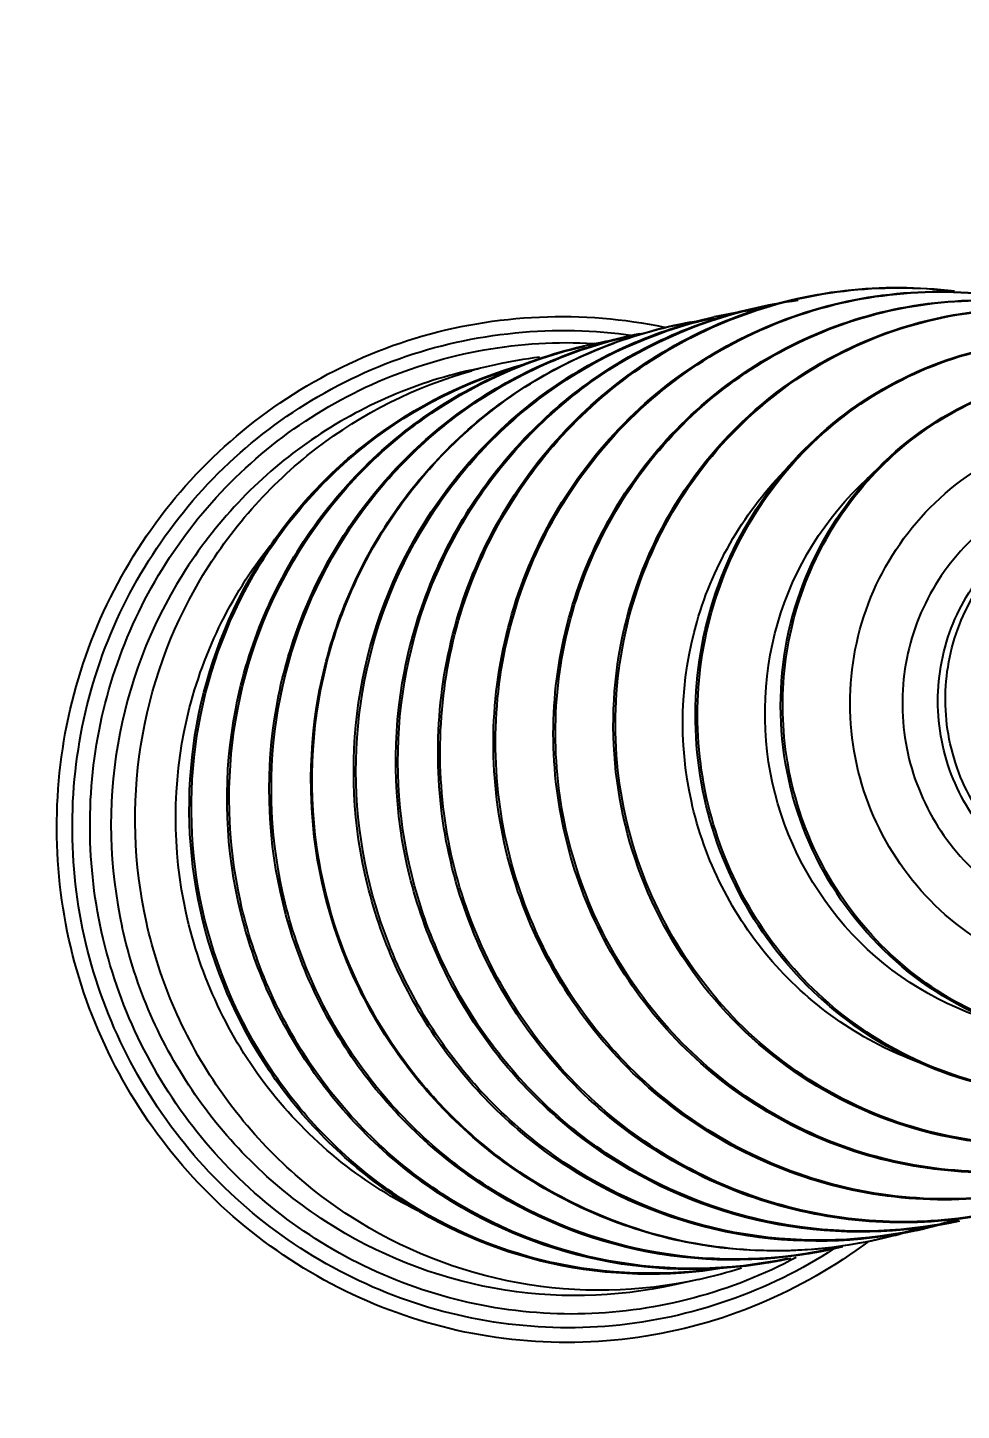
# Model space of a CAD drawing. Extents: x 4438 to 384502, y -178203 to -21188.
# Drawn here: x 378193.7 to 378258.7, y -176937.9 to -176841.7 of the extents above; entities that cross this region are included whole.
import ezdxf

# ---------------------------------------------------------------- set-up
doc = ezdxf.new("R2010")
doc.units = 0
doc.header["$LTSCALE"] = 8
doc.header["$MEASUREMENT"] = 0
doc.layers.get('0').update_dxf_attribs({"linetype": 'CONTINUOUS'})
doc.layers.get('DEFPOINTS').update_dxf_attribs({"linetype": 'CONTINUOUS'})
doc.layers.add('PL', color=5, linetype='CONTINUOUS')
doc.styles.add('DFT', font='simplex', dxfattribs={"width": 0.67, "bigfont": 'dft'})
doc.dimstyles.new('INTE$0', dxfattribs={"dimscale": 5, "dimtxt": 4, "dimasz": 3, "dimexe": 3, "dimexo": 0, "dimgap": 1, "dimtad": 1, "dimdec": 3, "dimdsep": 46, "dimtxsty": 'DFT', "dimcen": 0, "dimclrd": 3, "dimclre": 3, "dimclrt": 6, "dimadec": 0, "dimazin": 0, "dimtfac": 1, "dimtdec": 3, "dimtix": 1, "dimtmove": 1, "dimatfit": 0, "dimfxl": 1, "dimtolj": 1, "dimtzin": 0, "dimarcsym": 0})

# ---------------------------------------------------------------- blocks, each defined once
blk = doc.blocks.new('*D7')
at = {"color": 3, "lineweight": -2, "transparency": 16777216}
for p, q in [((377969.293, -176934.031), (377969.293, -177259.173)), ((378352.161, -176936.172), (378352.161, -177259.173)), ((377999.293, -177244.173), (378322.161, -177244.173))]:
    blk.add_line(p, q, dxfattribs=at)
at = {"color": 3, "transparency": 16777216}
for points in [[(377999.293, -177239.173), (377999.293, -177249.173), (377969.293, -177244.173)], [(378322.161, -177239.173), (378322.161, -177249.173), (378352.161, -177244.173)]]:
    blk.add_solid(points, dxfattribs=at)
at = {"layer": 'DEFPOINTS', "color": 0, "transparency": 16777216}
for p in [(377969.293, -176934.031), (378352.161, -176936.172), (378352.161, -177244.173)]:
    blk.add_point(p, dxfattribs=at)
at = {"color": 6, "transparency": 16777216, "insert": (378160.727, -177209.173), "char_height": 45, "attachment_point": 5, "style": 'DFT'}
blk.add_mtext('\\A1;680', dxfattribs=at)

msp = doc.modelspace()

# ---------------------------------------------------------------- linework, layer by layer
at = {"layer": 'PL', "color": 7, "ltscale": 0.5}
for p, q in [((378226.282, -176865.15), (378224.601, -176865.522)), ((378240.388, -176928.78), (378238.707, -176929.153))]:
    msp.add_line(p, q, dxfattribs=at)
for centre, radius, start, end in [((378160.864, -176928.463), 162.592, 283.81178, 63.75286), ((378160.77, -176928.377), 153.659, 270, 65.70221), ((378160.861, -176928.528), 145.332, 32.63286, 69.56606), ((378248.338, -176892.757), 31.681, 97.09273, 102.48419), ((378233.136, -176896.068), 31.669, 102.49994, 105.61311), ((378233.155, -176896.165), 31.768, 96.90633, 102.49462), ((378160.861, -176928.528), 145.332, 283.72929, 4.32637), ((378248.803, -176894.479), 31.574, 281.93302, 287.39809), ((378248.71, -176894.438), 31.681, 282.52768, 287.91897), ((378245.762, -176895.044), 31.763, 284.98301, 287.26996), ((378233.51, -176897.766), 31.768, 282.50539, 288.10078)]:
    msp.add_arc(centre, radius, start, end, dxfattribs=at)
for points, knots in [([(378223.049, -176899.245), (378221.939, -176894.24), (378222.1, -176883.561), (378229.587, -176869.562), (378242.629, -176860.59), (378253.175, -176859.385), (378258.201, -176860.022)], [0, 0, 0, 0, 0.251682, 0.502175, 0.751287, 1, 1, 1, 1]), ([(378223.198, -176899.212), (378222.092, -176894.222), (378222.244, -176883.583), (378229.671, -176869.626), (378242.623, -176860.657), (378253.111, -176859.417), (378258.113, -176860.03)], [0, 0, 0, 0, 0.251968, 0.502551, 0.751515, 1, 1, 1, 1]), ([(378226.887, -176898.394), (378226.307, -176895.779), (378225.805, -176890.381), (378227.093, -176882.381), (378230.335, -176874.97), (378235.328, -176868.635), (378241.75, -176863.788), (378249.188, -176860.748), (378257.149, -176859.713), (378262.469, -176860.407), (378265.031, -176861.083)], [0, 0, 0, 0, 0.125926, 0.251647, 0.377035, 0.502024, 0.626659, 0.751072, 0.875453, 1, 1, 1, 1]), ([(378227.037, -176898.361), (378226.458, -176895.751), (378225.956, -176890.364), (378227.235, -176882.381), (378230.46, -176874.987), (378235.428, -176868.666), (378241.819, -176863.826), (378249.222, -176860.785), (378257.149, -176859.739), (378262.449, -176860.42), (378265.003, -176861.089)], [0, 0, 0, 0, 0.126092, 0.251944, 0.377405, 0.502395, 0.626965, 0.751271, 0.875538, 1, 1, 1, 1]), ([(378196.605, -176905.108), (378195.336, -176899.383), (378195.658, -176887.127), (378204.752, -176871.36), (378220.207, -176861.853), (378232.369, -176861.344), (378238.032, -176862.539)], [0, 0, 0, 0, 0.251865, 0.502398, 0.75139, 1, 1, 1, 1]), ([(378220.115, -176899.896), (378219.147, -176895.528), (378219.011, -176886.302), (378224.343, -176873.641), (378234.286, -176864.226), (378242.945, -176861.216), (378247.33, -176860.666)], [0, 0, 0, 0, 0.25154, 0.502137, 0.751456, 1, 1, 1, 1]), ([(378220.265, -176899.863), (378219.354, -176895.757), (378219.121, -176887.12), (378223.666, -176875.082), (378232.4, -176865.702), (378240.213, -176862.178), (378244.255, -176861.248)], [0, 0, 0, 0, 0.251707, 0.502423, 0.751721, 1, 1, 1, 1]), ([(378231.027, -176897.477), (378230.474, -176894.985), (378229.991, -176889.846), (378231.193, -176882.224), (378234.244, -176875.15), (378238.954, -176869.082), (378245.026, -176864.408), (378252.075, -176861.429), (378259.641, -176860.337), (378264.718, -176860.917), (378267.168, -176861.519)], [0, 0, 0, 0, 0.125918, 0.251632, 0.377024, 0.502022, 0.626668, 0.751088, 0.875467, 1, 1, 1, 1]), ([(378231.176, -176897.444), (378230.625, -176894.958), (378230.142, -176889.833), (378231.334, -176882.231), (378234.364, -176875.176), (378239.046, -176869.123), (378245.081, -176864.455), (378252.09, -176861.473), (378259.618, -176860.366), (378264.672, -176860.927), (378267.113, -176861.519)], [0, 0, 0, 0, 0.12609, 0.251941, 0.377409, 0.50241, 0.626991, 0.751302, 0.875561, 1, 1, 1, 1]), ([(378235.166, -176896.559), (378234.447, -176893.315), (378234.114, -176886.537), (378237.03, -176876.843), (378243.022, -176868.712), (378251.399, -176863.121), (378261.172, -176860.739), (378271.181, -176861.853), (378280.231, -176866.309), (378284.931, -176871.172), (378286.798, -176873.907)], [0, 0, 0, 0, 0.125834, 0.25133, 0.376313, 0.500834, 0.625157, 0.749637, 0.874558, 1, 1, 1, 1]), ([(378235.316, -176896.526), (378234.7, -176893.751), (378234.276, -176887.996), (378236.137, -176879.583), (378240.332, -176872.082), (378246.507, -176866.15), (378254.131, -176862.3), (378262.548, -176860.87), (378271.017, -176861.98), (378276.219, -176864.353), (378278.583, -176865.883)], [0, 0, 0, 0, 0.126096, 0.251883, 0.377177, 0.501939, 0.626317, 0.750589, 0.875069, 1, 1, 1, 1]), ([(378197.662, -176904.873), (378196.466, -176899.478), (378196.686, -176887.953), (378204.899, -176872.934), (378219.072, -176863.437), (378230.458, -176862.328), (378235.855, -176863.117)], [0, 0, 0, 0, 0.251841, 0.50242, 0.751475, 1, 1, 1, 1]), ([(378214.218, -176901.203), (378213.277, -176896.959), (378213.092, -176888.01), (378218.04, -176875.632), (378227.402, -176866.204), (378235.664, -176862.919), (378239.895, -176862.173)], [0, 0, 0, 0, 0.251501, 0.502106, 0.751464, 1, 1, 1, 1]), ([(378214.301, -176901.185), (378213.33, -176896.803), (378213.196, -176887.549), (378218.554, -176874.86), (378228.534, -176865.446), (378237.216, -176862.459), (378241.609, -176861.925)], [0, 0, 0, 0, 0.251808, 0.502509, 0.751708, 1, 1, 1, 1]), ([(378217.187, -176900.545), (378216.272, -176896.416), (378216.047, -176887.725), (378220.662, -176875.623), (378229.51, -176866.223), (378237.409, -176862.729), (378241.49, -176861.826)], [0, 0, 0, 0, 0.251464, 0.502073, 0.751466, 1, 1, 1, 1]), ([(378217.348, -176900.509), (378216.44, -176896.411), (378216.205, -176887.79), (378220.731, -176875.77), (378229.435, -176866.396), (378237.227, -176862.862), (378241.26, -176861.926)], [0, 0, 0, 0, 0.251705, 0.502421, 0.751721, 1, 1, 1, 1]), ([(378208.379, -176902.497), (378207.411, -176898.13), (378207.275, -176888.903), (378212.607, -176876.242), (378222.551, -176866.828), (378231.209, -176863.817), (378235.595, -176863.268)], [0, 0, 0, 0, 0.25154, 0.502137, 0.751456, 1, 1, 1, 1]), ([(378211.313, -176901.847), (378210.385, -176897.659), (378210.181, -176888.835), (378214.968, -176876.591), (378224.083, -176867.178), (378232.171, -176863.793), (378236.33, -176862.972)], [0, 0, 0, 0, 0.251484, 0.502091, 0.751466, 1, 1, 1, 1]), ([(378211.463, -176901.814), (378210.542, -176897.659), (378210.326, -176888.913), (378215.013, -176876.757), (378223.968, -176867.366), (378231.939, -176863.931), (378236.046, -176863.069)], [0, 0, 0, 0, 0.251727, 0.502442, 0.751722, 1, 1, 1, 1]), ([(378240.813, -176895.307), (378240.194, -176892.515), (378239.861, -176886.692), (378242.167, -176878.3), (378247.032, -176871.106), (378253.948, -176865.895), (378262.173, -176863.232), (378270.823, -176863.408), (378278.955, -176866.391), (378283.464, -176870.046), (378285.357, -176872.173)], [0, 0, 0, 0, 0.125851, 0.251396, 0.376468, 0.501089, 0.625466, 0.749913, 0.874712, 1, 1, 1, 1]), ([(378198.875, -176904.604), (378197.762, -176899.583), (378197.834, -176888.903), (378204.961, -176874.717), (378217.599, -176865.205), (378228.037, -176863.373), (378233.1, -176863.669)], [0, 0, 0, 0, 0.251936, 0.502562, 0.751587, 1, 1, 1, 1]), ([(378208.529, -176902.464), (378207.619, -176898.359), (378207.386, -176889.722), (378211.93, -176877.684), (378220.664, -176868.304), (378228.477, -176864.779), (378232.519, -176863.85)], [0, 0, 0, 0, 0.251707, 0.502423, 0.751721, 1, 1, 1, 1]), ([(378240.962, -176895.274), (378240.407, -176892.769), (378240.023, -176887.572), (378241.703, -176879.975), (378245.491, -176873.202), (378251.067, -176867.846), (378257.952, -176864.37), (378265.551, -176863.078), (378273.199, -176864.08), (378277.896, -176866.223), (378280.03, -176867.604)], [0, 0, 0, 0, 0.126096, 0.251883, 0.377177, 0.501939, 0.626317, 0.750589, 0.875069, 1, 1, 1, 1]), ([(378205.747, -176903.081), (378204.869, -176899.122), (378204.603, -176890.804), (378208.801, -176879.135), (378216.982, -176869.869), (378224.384, -176866.185), (378228.248, -176865.118)], [0, 0, 0, 0, 0.251415, 0.502023, 0.751458, 1, 1, 1, 1]), ([(378205.896, -176903.048), (378205.025, -176899.116), (378204.75, -176890.86), (378208.872, -176879.264), (378216.929, -176870.025), (378224.235, -176866.312), (378228.056, -176865.219)], [0, 0, 0, 0, 0.25165, 0.502366, 0.751712, 1, 1, 1, 1]), ([(378224.601, -176865.522), (378220.522, -176866.427), (378212.625, -176869.924), (378203.779, -176879.332), (378199.165, -176891.448), (378199.392, -176900.151), (378200.309, -176904.287)], [0, 0, 0, 0, 0.248278, 0.497568, 0.74828, 1, 1, 1, 1]), ([(378201.99, -176903.914), (378201.104, -176899.918), (378200.831, -176891.525), (378205.049, -176879.747), (378213.275, -176870.387), (378220.723, -176866.654), (378224.613, -176865.568)], [0, 0, 0, 0, 0.251657, 0.502373, 0.751714, 1, 1, 1, 1]), ([(378246.669, -176894.009), (378246.009, -176891.033), (378245.848, -176884.768), (378249.172, -176876.045), (378255.563, -176869.265), (378264.06, -176865.495), (378273.355, -176865.32), (378282.012, -176868.765), (378288.712, -176875.266), (378291.214, -176881.012), (378291.873, -176883.987)], [0, 0, 0, 0, 0.125688, 0.250971, 0.375687, 0.5, 0.624313, 0.749029, 0.874312, 1, 1, 1, 1]), ([(378246.818, -176893.976), (378246.333, -176891.789), (378245.985, -176887.257), (378247.386, -176880.616), (378250.594, -176874.653), (378255.35, -176869.869), (378261.263, -176866.658), (378267.846, -176865.291), (378274.546, -176865.877), (378278.729, -176867.54), (378280.651, -176868.646)], [0, 0, 0, 0, 0.126103, 0.251905, 0.377233, 0.502037, 0.626446, 0.750716, 0.875152, 1, 1, 1, 1]), ([(378251.402, -176892.96), (378250.857, -176890.503), (378250.723, -176885.333), (378253.461, -176878.136), (378258.725, -176872.545), (378265.723, -176869.439), (378273.377, -176869.297), (378280.511, -176872.14), (378286.034, -176877.505), (378288.097, -176882.247), (378288.642, -176884.704)], [0, 0, 0, 0, 0.12586, 0.251216, 0.375861, 0.5, 0.624139, 0.748784, 0.87414, 1, 1, 1, 1]), ([(378239.899, -176895.51), (378238.997, -176891.44), (378239.231, -176882.732), (378243.678, -176875.23), (378246.614, -176872.306)], [0, 0, 0, 0, 0.501517, 1, 1, 1, 1]), ([(378245.546, -176894.258), (378244.689, -176890.394), (378245.054, -176882.08), (378249.692, -176875.153), (378252.672, -176872.59)], [0, 0, 0, 0, 0.501686, 1, 1, 1, 1]), ([(378285.636, -176887.667), (378283.976, -176881.452), (378281.905, -176878.017), (378277.168, -176874.376), (378271.442, -176872.73), (378265.528, -176873.325), (378260.257, -176876.077), (378256.366, -176880.6), (378254.387, -176886.246), (378254.526, -176890.26), (378254.95, -176892.173)], [0, 0, 0, 0, 0.125793, 0.250987, 0.375513, 0.499648, 0.623881, 0.748647, 0.874088, 1, 1, 1, 1]), ([(378257.385, -176891.633), (378257.185, -176890.734), (378256.96, -176888.892), (378257.16, -176886.123), (378257.89, -176883.449), (378259.121, -176880.973), (378260.807, -176878.79), (378262.884, -176876.986), (378265.27, -176875.629), (378267.009, -176875.057), (378267.896, -176874.86)], [0, 0, 0, 0, 0.125913, 0.251684, 0.377201, 0.502384, 0.627204, 0.751688, 0.875914, 1, 1, 1, 1]), ([(378257.909, -176891.517), (378257.714, -176890.64), (378257.49, -176888.844), (378257.666, -176886.142), (378258.347, -176883.525), (378259.507, -176881.09), (378261.105, -176878.926), (378263.083, -176877.112), (378265.368, -176875.715), (378267.043, -176875.095), (378267.9, -176874.87)], [0, 0, 0, 0, 0.125891, 0.251644, 0.377157, 0.502347, 0.627183, 0.751685, 0.875922, 1, 1, 1, 1]), ([(378204.76, -176903.3), (378203.787, -176898.913), (378203.786, -176889.615), (378207.824, -176881.23), (378210.608, -176877.732)], [0, 0, 0, 0, 0.501248, 1, 1, 1, 1]), ([(378291.873, -176883.987), (378292.533, -176886.963), (378292.694, -176893.228), (378289.37, -176901.951), (378282.979, -176908.732), (378274.481, -176912.501), (378265.187, -176912.676), (378256.53, -176909.232), (378249.83, -176902.731), (378247.328, -176896.985), (378246.669, -176894.009)], [0, 0, 0, 0, 0.125688, 0.250971, 0.375687, 0.5, 0.624313, 0.749029, 0.874312, 1, 1, 1, 1]), ([(378288.642, -176884.704), (378289.186, -176887.16), (378289.32, -176892.33), (378286.582, -176899.527), (378281.318, -176905.118), (378274.321, -176908.224), (378266.666, -176908.366), (378259.533, -176905.524), (378254.01, -176900.158), (378251.947, -176895.416), (378251.402, -176892.96)], [0, 0, 0, 0, 0.12586, 0.251216, 0.375861, 0.5, 0.624139, 0.748784, 0.87414, 1, 1, 1, 1]), ([(378254.95, -176892.173), (378255.374, -176894.086), (378256.945, -176897.783), (378261.125, -176902.064), (378266.563, -176904.518), (378272.505, -176904.784), (378278.116, -176902.824), (378282.61, -176898.91), (378285.363, -176893.607), (378285.788, -176889.619), (378285.636, -176887.667)], [0, 0, 0, 0, 0.125912, 0.251353, 0.376118, 0.500351, 0.624486, 0.749012, 0.874207, 1, 1, 1, 1]), ([(378273.999, -176902.393), (378273.113, -176902.589), (378271.295, -176902.806), (378268.559, -176902.584), (378265.914, -176901.826), (378263.464, -176900.561), (378261.302, -176898.837), (378259.51, -176896.722), (378258.158, -176894.297), (378257.584, -176892.533), (378257.385, -176891.633)], [0, 0, 0, 0, 0.124086, 0.248312, 0.372796, 0.497616, 0.622799, 0.748316, 0.874087, 1, 1, 1, 1]), ([(378274.523, -176902.277), (378273.637, -176902.473), (378271.819, -176902.69), (378269.083, -176902.468), (378266.438, -176901.71), (378263.988, -176900.445), (378261.825, -176898.721), (378260.034, -176896.606), (378258.682, -176894.181), (378258.108, -176892.417), (378257.909, -176891.517)], [0, 0, 0, 0, 0.124086, 0.248312, 0.372796, 0.497616, 0.622799, 0.748317, 0.874086, 1, 1, 1, 1]), ([(378290.547, -176898.388), (378289.596, -176900.618), (378286.98, -176904.799), (378281.328, -176909.517), (378274.494, -176912.228), (378267.156, -176912.656), (378260.036, -176910.763), (378253.833, -176906.738), (378249.154, -176900.988), (378247.347, -176896.359), (378246.818, -176893.976)], [0, 0, 0, 0, 0.12518, 0.249812, 0.374103, 0.498395, 0.623028, 0.748208, 0.87393, 1, 1, 1, 1]), ([(378261.164, -176910.884), (378257.38, -176909.822), (378250.247, -176905.504), (378246.403, -176898.122), (378245.546, -176894.258)], [0, 0, 0, 0, 0.498314, 1, 1, 1, 1]), ([(378291.533, -176895.267), (378290.997, -176898.535), (378288.793, -176904.929), (378282.475, -176912.793), (378273.874, -176918.032), (378264.01, -176920.003), (378254.055, -176918.477), (378245.188, -176913.64), (378238.448, -176906.087), (378235.885, -176899.802), (378235.166, -176896.559)], [0, 0, 0, 0, 0.125442, 0.250362, 0.374842, 0.499165, 0.623687, 0.748669, 0.874166, 1, 1, 1, 1]), ([(378255.794, -176913.702), (378251.897, -176912.293), (378244.694, -176907.374), (378240.802, -176899.58), (378239.899, -176895.51)], [0, 0, 0, 0, 0.498483, 1, 1, 1, 1]), ([(378290.959, -176897.453), (378290.142, -176900.18), (378287.6, -176905.398), (378281.489, -176911.537), (378273.725, -176915.351), (378265.145, -176916.412), (378256.676, -176914.611), (378249.227, -176910.147), (378243.591, -176903.517), (378241.432, -176898.1), (378240.813, -176895.307)], [0, 0, 0, 0, 0.125287, 0.250086, 0.374533, 0.498911, 0.623531, 0.748604, 0.874149, 1, 1, 1, 1]), ([(378288.065, -176903.837), (378286.715, -176905.992), (378283.364, -176909.92), (378276.856, -176914.06), (378269.423, -176916.103), (378261.714, -176915.862), (378254.396, -176913.364), (378248.1, -176908.827), (378243.367, -176902.652), (378241.517, -176897.779), (378240.962, -176895.274)], [0, 0, 0, 0, 0.124931, 0.249411, 0.373683, 0.498061, 0.622823, 0.748117, 0.873904, 1, 1, 1, 1]), ([(378287.481, -176906.009), (378285.986, -176908.395), (378282.274, -176912.745), (378275.067, -176917.331), (378266.835, -176919.593), (378258.298, -176919.327), (378250.193, -176916.56), (378243.221, -176911.535), (378237.979, -176904.696), (378235.931, -176899.3), (378235.316, -176896.526)], [0, 0, 0, 0, 0.124931, 0.249411, 0.373683, 0.498061, 0.622823, 0.748117, 0.873904, 1, 1, 1, 1]), ([(378278.983, -176914.787), (378277.017, -176916.369), (378272.661, -176919.041), (378265.342, -176921.251), (378257.694, -176921.531), (378250.214, -176919.862), (378243.38, -176916.353), (378237.625, -176911.231), (378233.313, -176904.831), (378231.579, -176899.968), (378231.027, -176897.477)], [0, 0, 0, 0, 0.124533, 0.248912, 0.373332, 0.497978, 0.622976, 0.748368, 0.874082, 1, 1, 1, 1]), ([(378278.931, -176914.812), (378276.969, -176916.38), (378272.626, -176919.026), (378265.335, -176921.205), (378257.722, -176921.465), (378250.279, -176919.786), (378243.477, -176916.278), (378237.749, -176911.165), (378233.455, -176904.779), (378231.727, -176899.929), (378231.176, -176897.444)], [0, 0, 0, 0, 0.124439, 0.248698, 0.373009, 0.49759, 0.622591, 0.748059, 0.87391, 1, 1, 1, 1]), ([(378277.232, -176916.085), (378275.196, -176917.781), (378270.667, -176920.66), (378263.014, -176923.088), (378254.987, -176923.477), (378247.117, -176921.799), (378239.914, -176918.169), (378233.842, -176912.822), (378229.294, -176906.115), (378227.467, -176901.01), (378226.887, -176898.394)], [0, 0, 0, 0, 0.124548, 0.248928, 0.373341, 0.497976, 0.622965, 0.748353, 0.874074, 1, 1, 1, 1]), ([(378277.201, -176916.094), (378275.169, -176917.779), (378270.653, -176920.637), (378263.026, -176923.04), (378255.032, -176923.413), (378247.194, -176921.728), (378240.019, -176918.099), (378233.97, -176912.761), (378229.437, -176906.066), (378227.615, -176900.972), (378227.037, -176898.361)], [0, 0, 0, 0, 0.124462, 0.248729, 0.373035, 0.497605, 0.622595, 0.748056, 0.873908, 1, 1, 1, 1]), ([(378258.55, -176924.713), (378254.467, -176925.624), (378245.823, -176925.806), (378233.816, -176921.03), (378224.505, -176912.008), (378221.031, -176904.028), (378220.115, -176899.896)], [0, 0, 0, 0, 0.248534, 0.497926, 0.748535, 1, 1, 1, 1]), ([(378258.333, -176924.719), (378254.276, -176925.586), (378245.704, -176925.695), (378233.822, -176920.886), (378224.614, -176911.896), (378221.175, -176903.968), (378220.265, -176899.863)], [0, 0, 0, 0, 0.248279, 0.497577, 0.748292, 1, 1, 1, 1]), ([(378271.489, -176919.934), (378267.204, -176922.637), (378257.136, -176926.004), (378241.522, -176923.386), (378228.818, -176913.863), (378224.159, -176904.251), (378223.049, -176899.245)], [0, 0, 0, 0, 0.248713, 0.497825, 0.748318, 1, 1, 1, 1]), ([(378271.405, -176919.966), (378267.13, -176922.636), (378257.101, -176925.946), (378241.57, -176923.292), (378228.939, -176913.781), (378224.305, -176904.202), (378223.198, -176899.212)], [0, 0, 0, 0, 0.248485, 0.497449, 0.748032, 1, 1, 1, 1]), ([(378255.582, -176925.364), (378251.502, -176926.271), (378242.866, -176926.444), (378230.872, -176921.665), (378221.573, -176912.647), (378218.103, -176904.674), (378217.187, -176900.545)], [0, 0, 0, 0, 0.248534, 0.497927, 0.748536, 1, 1, 1, 1]), ([(378255.332, -176925.371), (378251.281, -176926.227), (378242.724, -176926.319), (378230.871, -176921.502), (378221.688, -176912.521), (378218.257, -176904.608), (378217.348, -176900.509)], [0, 0, 0, 0, 0.248279, 0.497579, 0.748295, 1, 1, 1, 1]), ([(378250.119, -176926.539), (378246.032, -176927.494), (378237.356, -176927.75), (378225.27, -176923.023), (378215.885, -176913.987), (378212.384, -176905.968), (378211.463, -176901.814)], [0, 0, 0, 0, 0.248278, 0.497558, 0.748273, 1, 1, 1, 1]), ([(378253.974, -176925.728), (378249.825, -176926.838), (378240.95, -176927.35), (378228.484, -176922.76), (378218.772, -176913.634), (378215.159, -176905.446), (378214.218, -176901.203)], [0, 0, 0, 0, 0.248536, 0.497895, 0.748499, 1, 1, 1, 1]), ([(378226.82, -176920.498), (378223.69, -176918.185), (378218.217, -176912.368), (378215.146, -176904.997), (378214.301, -176901.185)], [0, 0, 0, 0, 0.499136, 1, 1, 1, 1]), ([(378246.814, -176927.314), (378242.731, -176928.226), (378234.087, -176928.408), (378222.08, -176923.632), (378212.77, -176914.61), (378209.296, -176906.63), (378208.379, -176902.497)], [0, 0, 0, 0, 0.248534, 0.497926, 0.748535, 1, 1, 1, 1]), ([(378246.597, -176927.321), (378242.54, -176928.187), (378233.968, -176928.297), (378222.087, -176923.488), (378212.879, -176914.497), (378209.439, -176906.57), (378208.529, -176902.464)], [0, 0, 0, 0, 0.248279, 0.497577, 0.748292, 1, 1, 1, 1]), ([(378250.415, -176926.507), (378246.299, -176927.52), (378237.538, -176927.871), (378225.299, -176923.191), (378215.786, -176914.118), (378212.242, -176906.035), (378211.313, -176901.847)], [0, 0, 0, 0, 0.248534, 0.497909, 0.748517, 1, 1, 1, 1]), ([(378220.866, -176924.002), (378216.865, -176922.008), (378209.661, -176916.115), (378205.732, -176907.687), (378204.76, -176903.3)], [0, 0, 0, 0, 0.498752, 1, 1, 1, 1]), ([(378242.19, -176927.977), (378238.237, -176928.643), (378229.971, -176928.435), (378218.638, -176923.495), (378209.899, -176914.692), (378206.625, -176907.04), (378205.747, -176903.081)], [0, 0, 0, 0, 0.248542, 0.497977, 0.748585, 1, 1, 1, 1]), ([(378241.969, -176927.968), (378238.045, -176928.591), (378229.853, -176928.315), (378218.646, -176923.347), (378210.008, -176914.579), (378206.768, -176906.98), (378205.896, -176903.048)], [0, 0, 0, 0, 0.248288, 0.497634, 0.748349, 1, 1, 1, 1]), ([(378247.19, -176927.242), (378242.727, -176929.649), (378232.493, -176932.399), (378217.02, -176929.119), (378204.567, -176919.274), (378199.989, -176909.625), (378198.875, -176904.604)], [0, 0, 0, 0, 0.248413, 0.497438, 0.748064, 1, 1, 1, 1]), ([(378238.707, -176929.153), (378234.628, -176930.057), (378225.993, -176930.225), (378214, -176925.437), (378204.698, -176916.406), (378201.226, -176908.422), (378200.309, -176904.287)], [0, 0, 0, 0, 0.248278, 0.497568, 0.74828, 1, 1, 1, 1]), ([(378240.388, -176928.78), (378236.309, -176929.684), (378227.674, -176929.853), (378215.681, -176925.064), (378206.379, -176916.033), (378202.907, -176908.05), (378201.99, -176903.914)], [0, 0, 0, 0, 0.248279, 0.497569, 0.748284, 1, 1, 1, 1]), ([(378252.234, -176926.11), (378249.902, -176927.874), (378244.771, -176930.825), (378236.231, -176933.175), (378227.361, -176933.313), (378215.887, -176930.563), (378203.347, -176921.827), (378197.876, -176910.84), (378196.605, -176905.108)], [0, 0, 0, 0, 0.124918, 0.249698, 0.374558, 0.499678, 0.74919, 1, 1, 1, 1]), ([(378249.84, -176926.631), (378245.279, -176929.61), (378234.496, -176933.383), (378217.668, -176930.736), (378203.913, -176920.596), (378198.856, -176910.26), (378197.662, -176904.873)], [0, 0, 0, 0, 0.248601, 0.497656, 0.748216, 1, 1, 1, 1]), ([(378255.636, -176925.227), (378250.886, -176926.776), (378240.461, -176927.596), (378230.857, -176923.481), (378226.82, -176920.498)], [0, 0, 0, 0, 0.498835, 1, 1, 1, 1])]:
    msp.add_open_spline(points, degree=3, knots=knots, dxfattribs=at)

# ---------------------------------------------------------------- dimensions: what is measured, and where the dimension line sits
at = {"color": 1}
dim = msp.add_linear_dim(base=(378352.161, -177244.173), p1=(377969.293, -176934.031), p2=(378352.161, -176936.172), text='680', dimstyle='INTE$0', override={"dimtxt": 9, "dimasz": 6, "dimgap": 2.5, "dimdec": 2, "dimtdec": 2}, dxfattribs=at)
dim.commit()
dim.dimension.update_dxf_attribs({"geometry": '*D7', "text_midpoint": (378160.727, -177209.173)})

doc.saveas('drawing.dxf')
